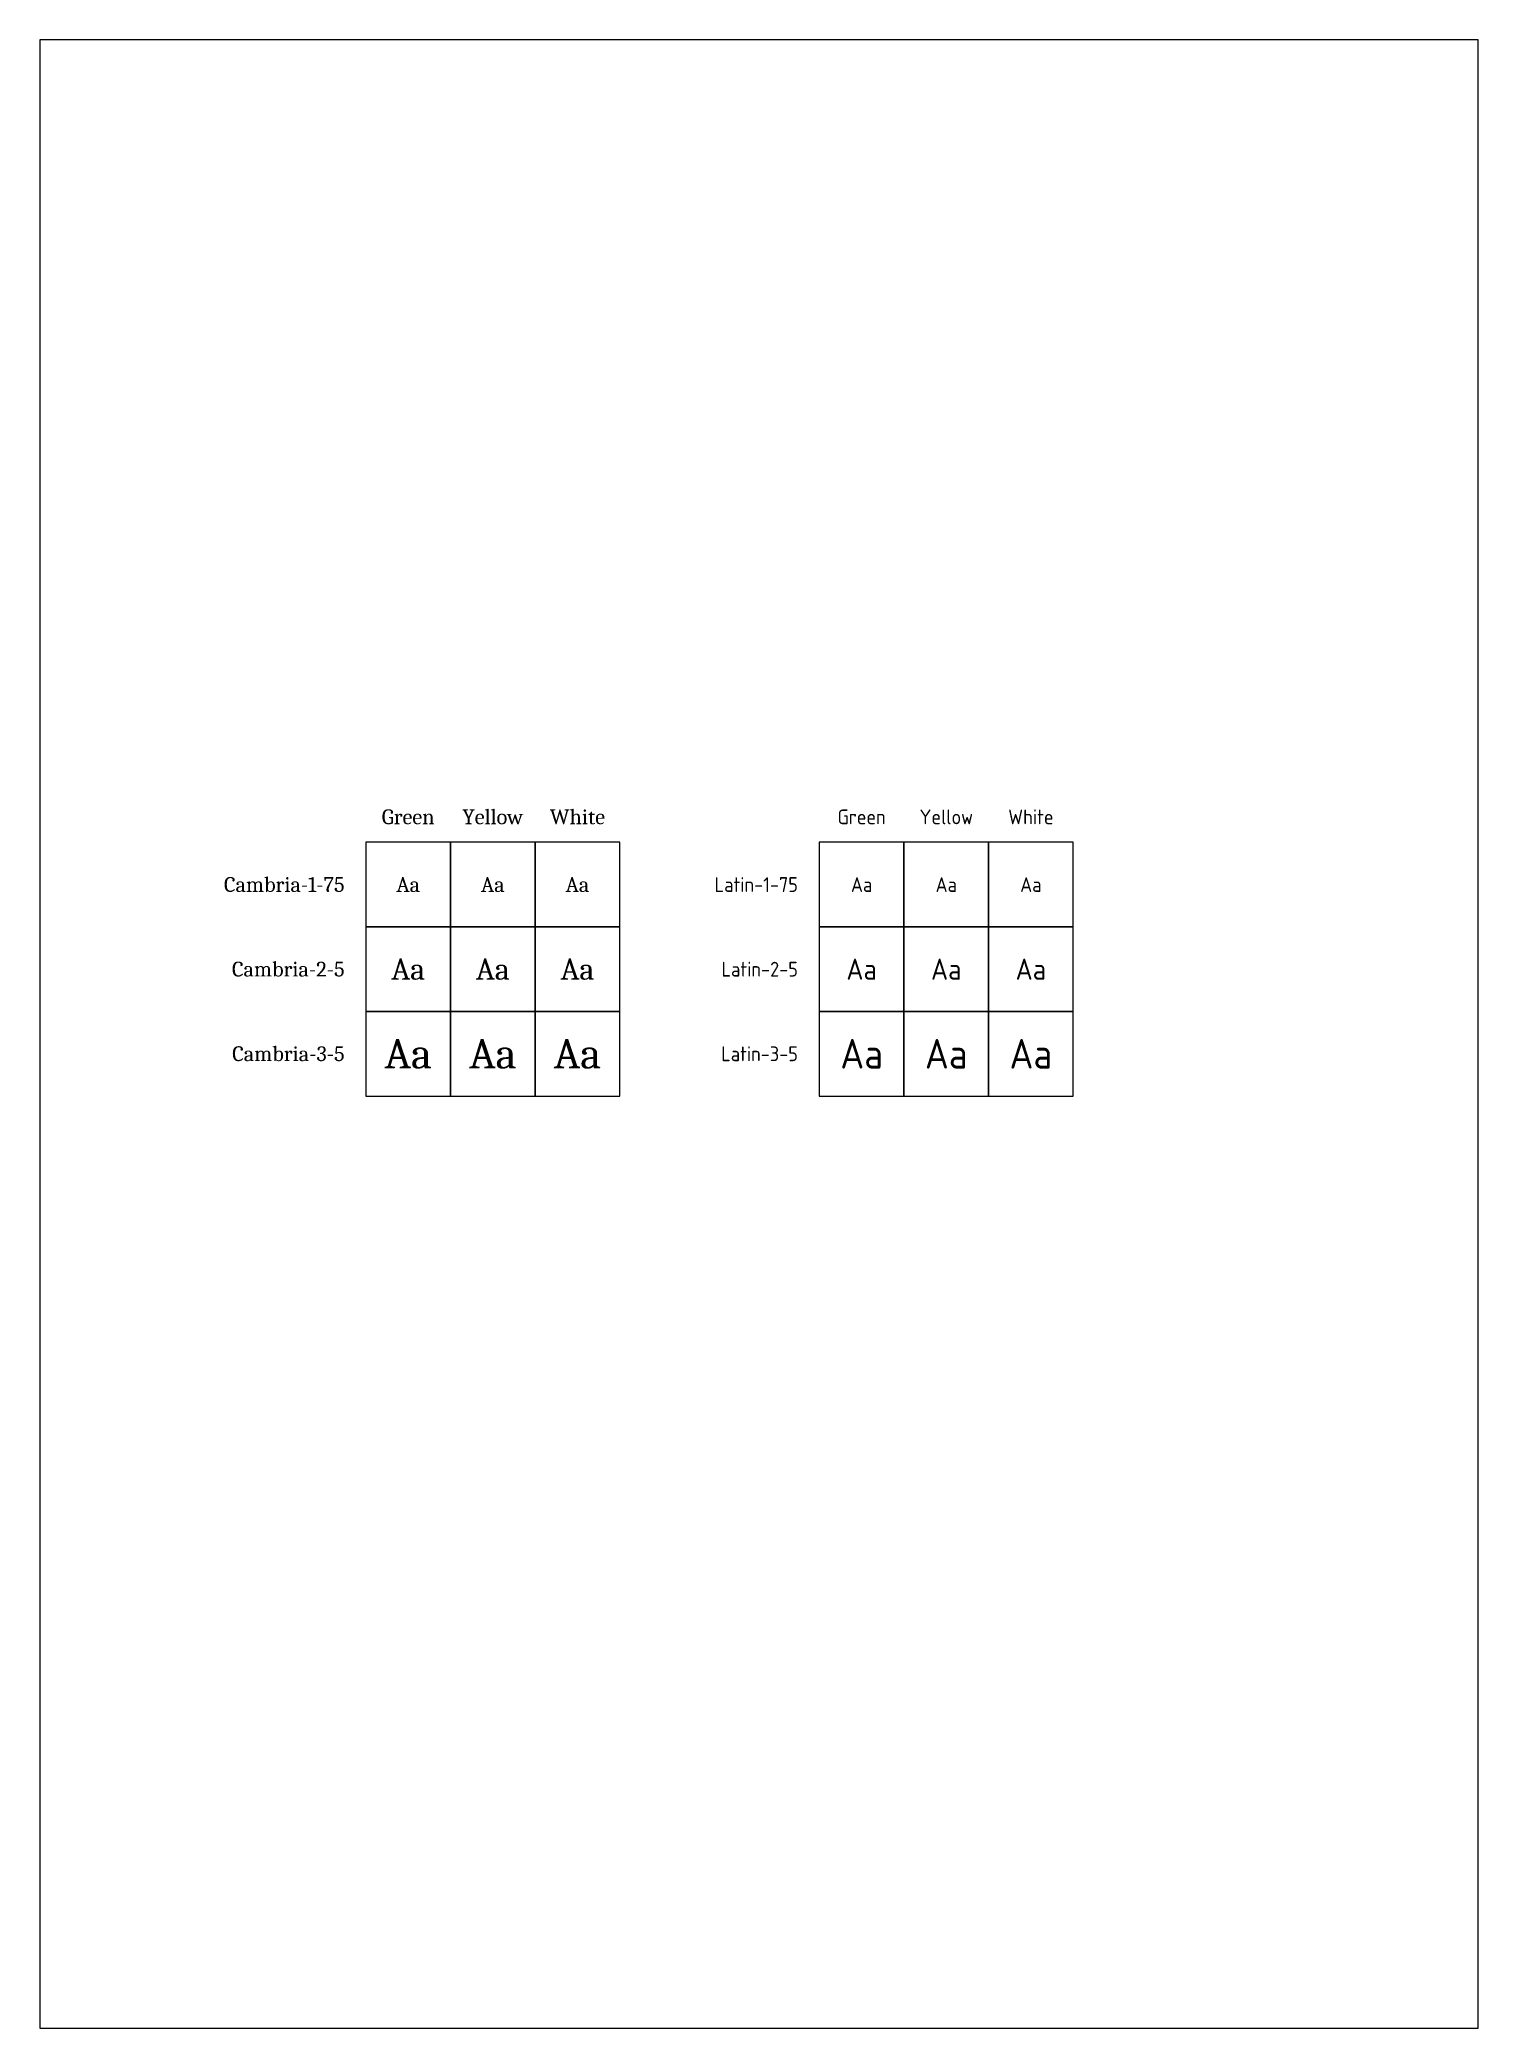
# Model space of a CAD drawing. Header units: millimetres. Extents: x 0 to 170, y 0 to 235.
import ezdxf

# ---------------------------------------------------------------- set-up
doc = ezdxf.new("R2010")
doc.units = ezdxf.units.MM
doc.layers.add('00.4-TEXT', color=2, linetype='CONTINUOUS')
doc.layers.add('01.4-CONTINUOUS-035', color=7, linetype='CONTINUOUS')
doc.layers.add('00.8-FRAME', color=9, linetype='CONTINUOUS', plot=False)
doc.styles.add('Cambria-1-75', font='Cambria.ttf', dxfattribs={"height": 1.75})
doc.styles.add('Cambria-2-5', font='Cambria.ttf', dxfattribs={"height": 2.5})
doc.styles.add('Cambria-3-5', font='Cambria.ttf', dxfattribs={"height": 3.5})
doc.styles.add('Latin-1-75', font='ISOCP.SHX', dxfattribs={"height": 1.75})
doc.styles.add('Latin-2-5', font='ISOCP.SHX', dxfattribs={"height": 2.5})
doc.styles.add('Latin-3-5', font='ISOCP.SHX', dxfattribs={"height": 3.5})

msp = doc.modelspace()

# ---------------------------------------------------------------- linework, layer by layer
at = {"layer": '00.8-FRAME'}
msp.add_lwpolyline([(0, 0), (170, 0), (170, 235), (0, 235)], close=True, dxfattribs=at)
at = {"layer": '01.4-CONTINUOUS-035'}
for points in [[(38.54, 130.16), (48.54, 130.16), (48.54, 140.16), (38.54, 140.16)], [(48.54, 130.16), (58.54, 130.16), (58.54, 140.16), (48.54, 140.16)], [(58.54, 130.16), (68.54, 130.16), (68.54, 140.16), (58.54, 140.16)], [(92.13, 130.16), (102.13, 130.16), (102.13, 140.16), (92.13, 140.16)], [(102.13, 130.16), (112.13, 130.16), (112.13, 140.16), (102.13, 140.16)], [(112.13, 130.16), (122.13, 130.16), (122.13, 140.16), (112.13, 140.16)], [(38.54, 120.16), (48.54, 120.16), (48.54, 130.16), (38.54, 130.16)], [(48.54, 120.16), (58.54, 120.16), (58.54, 130.16), (48.54, 130.16)], [(58.54, 120.16), (68.54, 120.16), (68.54, 130.16), (58.54, 130.16)], [(92.13, 120.16), (102.13, 120.16), (102.13, 130.16), (92.13, 130.16)], [(102.13, 120.16), (112.13, 120.16), (112.13, 130.16), (102.13, 130.16)], [(112.13, 120.16), (122.13, 120.16), (122.13, 130.16), (112.13, 130.16)], [(38.54, 110.16), (48.54, 110.16), (48.54, 120.16), (38.54, 120.16)], [(48.54, 110.16), (58.54, 110.16), (58.54, 120.16), (48.54, 120.16)], [(58.54, 110.16), (68.54, 110.16), (68.54, 120.16), (58.54, 120.16)], [(92.13, 110.16), (102.13, 110.16), (102.13, 120.16), (92.13, 120.16)], [(102.13, 110.16), (112.13, 110.16), (112.13, 120.16), (102.13, 120.16)], [(112.13, 110.16), (122.13, 110.16), (122.13, 120.16), (112.13, 120.16)]]:
    msp.add_lwpolyline(points, close=True, dxfattribs=at)

# ---------------------------------------------------------------- texts
at = {"layer": '00.4-TEXT', "color": 3, "attachment_point": 5}
for s, insert, char_height, style in [('Green', (43.54, 143.16), 1.75, 'Cambria-1-75'), ('Green', (97.13, 143.16), 1.75, 'Latin-1-75'), ('Aa', (43.54, 135.16), 1.75, 'Cambria-1-75'), ('Aa', (97.13, 135.16), 1.75, 'Latin-1-75'), ('Aa', (43.54, 125.16), 2.5, 'Cambria-2-5'), ('Aa', (97.13, 125.16), 2.5, 'Latin-2-5'), ('Aa', (43.54, 115.16), 3.5, 'Cambria-3-5'), ('Aa', (97.13, 115.16), 3.5, 'Latin-3-5')]:
    msp.add_mtext_dynamic_manual_height_columns(s, width=5.6097, gutter_width=12.5, heights=[0], dxfattribs=dict(at, insert=insert, char_height=char_height, style=style))
at = {"layer": '00.4-TEXT'}
for s, insert, char_height, attachment_point, style in [('Yellow', (53.54, 143.16), 1.75, 5, 'Cambria-1-75'), ('Yellow', (107.13, 143.16), 1.75, 5, 'Latin-1-75'), ('Cambria-1-75', (36.02, 135.16), 1.75, 6, 'Cambria-1-75'), ('Aa', (53.54, 135.16), 1.75, 5, 'Cambria-1-75'), ('Latin-1-75', (89.6, 135.16), 1.75, 6, 'Latin-1-75'), ('Aa', (107.13, 135.16), 1.75, 5, 'Latin-1-75'), ('Cambria-2-5', (36.02, 125.16), 1.75, 6, 'Cambria-1-75'), ('Aa', (53.54, 125.16), 2.5, 5, 'Cambria-2-5'), ('Latin-2-5', (89.6, 125.16), 1.75, 6, 'Latin-1-75'), ('Aa', (107.13, 125.16), 2.5, 5, 'Latin-2-5'), ('Cambria-3-5', (36.02, 115.16), 1.75, 6, 'Cambria-1-75'), ('Aa', (53.54, 115.16), 3.5, 5, 'Cambria-3-5'), ('Latin-3-5', (89.6, 115.16), 1.75, 6, 'Latin-1-75'), ('Aa', (107.13, 115.16), 3.5, 5, 'Latin-3-5')]:
    msp.add_mtext_dynamic_manual_height_columns(s, width=5.6097, gutter_width=12.5, heights=[0], dxfattribs=dict(at, insert=insert, char_height=char_height, attachment_point=attachment_point, style=style))
at = {"layer": '00.4-TEXT', "color": 7, "attachment_point": 5}
for s, insert, char_height, style in [('White', (63.54, 143.16), 1.75, 'Cambria-1-75'), ('White', (117.13, 143.16), 1.75, 'Latin-1-75'), ('Aa', (63.54, 135.16), 1.75, 'Cambria-1-75'), ('Aa', (117.13, 135.16), 1.75, 'Latin-1-75'), ('Aa', (63.54, 125.16), 2.5, 'Cambria-2-5'), ('Aa', (117.13, 125.16), 2.5, 'Latin-2-5'), ('Aa', (63.54, 115.16), 3.5, 'Cambria-3-5'), ('Aa', (117.13, 115.16), 3.5, 'Latin-3-5')]:
    msp.add_mtext_dynamic_manual_height_columns(s, width=5.6097, gutter_width=12.5, heights=[0], dxfattribs=dict(at, insert=insert, char_height=char_height, style=style))

doc.saveas('drawing.dxf')
